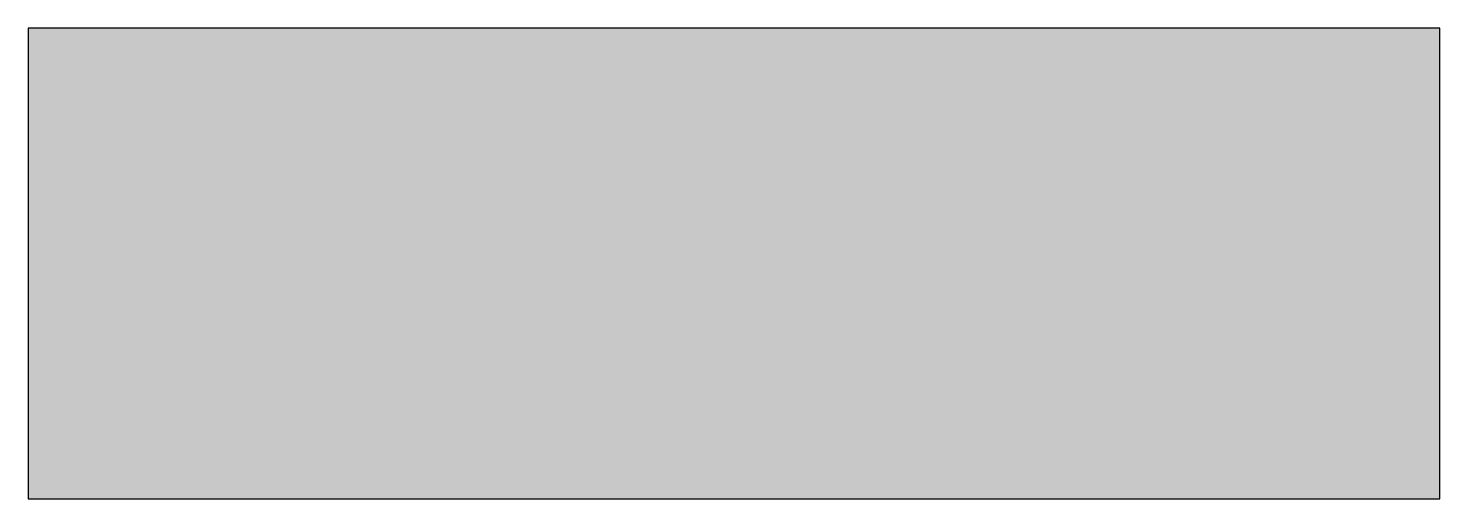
# Model space of a CAD drawing. Header units: metres. Extents: x 0 to 0.3, y -0.05 to 0.05.
import ezdxf

# ---------------------------------------------------------------- set-up
doc = ezdxf.new("R2010")
doc.units = ezdxf.units.M
doc.header["$LTSCALE"] = 0.2

msp = doc.modelspace()

# ---------------------------------------------------------------- hatches: boundary and pattern name
at = {"true_color": 0xfaf528}
h = msp.add_hatch(color=2, dxfattribs=at)
h.dxf.hatch_style = 1
h.paths.add_polyline_path([(0.3, 0.05), (0, 0.05), (0, -0.05), (0.3, -0.05)])

# ---------------------------------------------------------------- linework, layer by layer
at = {"color": 2, "true_color": 0xfaf528, "flags": 128}
msp.add_lwpolyline([(0.3, 0.05), (0, 0.05), (0, -0.05), (0.3, -0.05)], close=True, dxfattribs=at)

doc.saveas('drawing.dxf')
